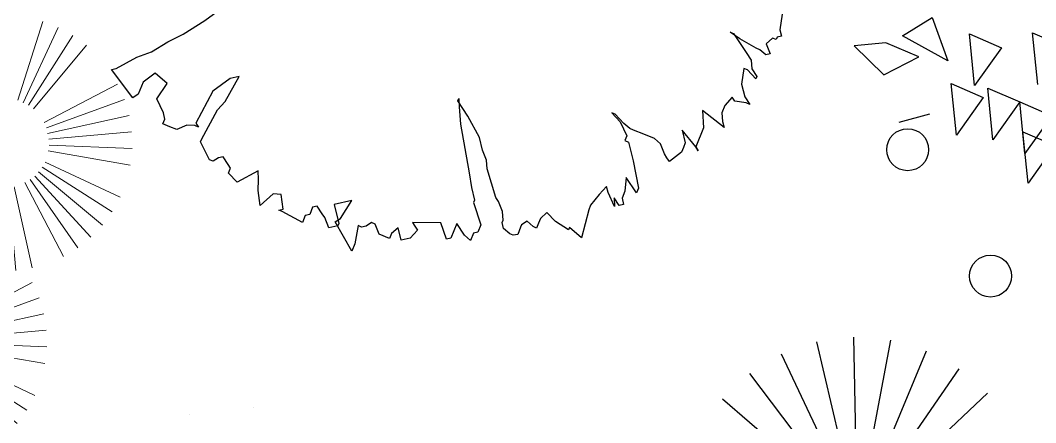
# Model space of a CAD drawing. Header units: millimetres. Extents: x 111 to 1506, y 14 to 566.
# Drawn here: x 239.419 to 241.748, y 187.792 to 188.714 of the extents above; entities that cross this region are included whole.
import ezdxf

# ---------------------------------------------------------------- set-up
doc = ezdxf.new("R2010")
doc.units = ezdxf.units.MM
for name, color, linetype, lineweight in [('ARBOLES', 78, 'Continuous', 5), ('G', 254, 'Continuous', 5), ('PALMERAS114', 114, 'Continuous', 5)]:
    doc.layers.add(name, color=color, linetype=linetype, lineweight=lineweight)
doc.layers.add('fer', color=8, linetype='Continuous')
doc.layers.add('FURN', color=253, linetype='Continuous')
doc.styles.add('ATTR', font='romans.shx', dxfattribs={"width": 0.8, "height": 2.52})

# ---------------------------------------------------------------- blocks, each defined once
blk = doc.blocks.new('E1E')
at = {"layer": 'ARBOLES', "ltscale": 0.2}
for p, q in [((95.7812, 56.9208), (95.7812, 56.9208)), ((95.6238, 56.8379), (95.6238, 56.8379))]:
    blk.add_line(p, q, dxfattribs=at)
blk = doc.blocks.new('tr')
at = {"layer": 'fer', "color": 97}
for p, q in [((1378.8422, 206.7174), (1378.8541, 206.7261)), ((1378.8422, 206.7174), (1378.8541, 206.7261)), ((1378.8541, 206.7261), (1378.86, 206.7174)), ((1378.8541, 206.7261), (1378.8541, 206.7261)), ((1378.8541, 206.7261), (1378.86, 206.7174)), ((1378.8541, 206.7261), (1378.8541, 206.7261)), ((1378.8065, 206.7087), (1378.8422, 206.7174)), ((1378.8065, 206.7087), (1378.8422, 206.7174)), ((1378.86, 206.7174), (1378.866, 206.7174)), ((1378.86, 206.7174), (1378.866, 206.7174)), ((1378.866, 206.7174), (1378.866, 206.7087)), ((1378.866, 206.7174), (1378.866, 206.7087)), ((1378.866, 206.7087), (1378.8838, 206.7001)), ((1378.866, 206.7087), (1378.8838, 206.7001)), ((1378.8838, 206.7001), (1378.9017, 206.7174)), ((1378.8838, 206.7001), (1378.9017, 206.7174)), ((1378.9017, 206.7174), (1378.9076, 206.7087)), ((1378.9017, 206.7174), (1378.9076, 206.7087)), ((1378.9076, 206.7087), (1378.9017, 206.6914)), ((1378.9076, 206.7087), (1378.9017, 206.6914)), ((1378.9493, 206.6914), (1378.9612, 206.7087)), ((1378.9493, 206.6914), (1378.9612, 206.7087)), ((1378.9671, 206.7087), (1378.9552, 206.6827)), ((1378.9671, 206.7087), (1378.9552, 206.6827)), ((1378.9612, 206.7087), (1378.9671, 206.7087)), ((1378.9612, 206.7087), (1378.9671, 206.7087)), ((1378.9909, 206.6827), (1379.0147, 206.7001)), ((1378.9909, 206.6827), (1379.0147, 206.7001)), ((1379.0147, 206.7001), (1379.0266, 206.7174)), ((1379.0147, 206.7001), (1379.0266, 206.7174)), ((1379.0266, 206.7174), (1379.0266, 206.7087)), ((1379.0266, 206.7174), (1379.0266, 206.7087)), ((1379.0266, 206.7087), (1379.0326, 206.6827)), ((1379.0266, 206.7087), (1379.0326, 206.6827)), ((1378.9017, 206.6827), (1378.8957, 206.6394)), ((1378.9017, 206.6827), (1378.8957, 206.6394)), ((1378.9017, 206.6914), (1378.9017, 206.6827)), ((1378.9017, 206.6914), (1378.9017, 206.6827)), ((1378.9195, 206.6654), (1378.9314, 206.6827)), ((1378.9195, 206.6654), (1378.9314, 206.6827)), ((1378.9314, 206.6827), (1378.9493, 206.6914)), ((1378.9314, 206.6827), (1378.9493, 206.6914)), ((1378.9552, 206.6741), (1378.9909, 206.6827)), ((1378.9552, 206.6827), (1378.9552, 206.6741)), ((1378.9552, 206.6741), (1378.9909, 206.6827)), ((1378.9552, 206.6827), (1378.9552, 206.6741)), ((1379.0326, 206.6827), (1379.0266, 206.6741)), ((1379.0326, 206.6827), (1379.0266, 206.6741)), ((1379.0981, 206.6827), (1379.0802, 206.6221)), ((1379.0981, 206.6827), (1379.0802, 206.6221)), ((1379.0862, 206.6741), (1379.0981, 206.6827)), ((1379.0862, 206.6741), (1379.0981, 206.6827)), ((1378.8898, 206.6221), (1378.9195, 206.6654)), ((1378.8898, 206.6221), (1378.9195, 206.6654)), ((1379.0266, 206.6741), (1379.0505, 206.6654)), ((1379.0266, 206.6741), (1379.0505, 206.6654)), ((1379.0505, 206.6654), (1379.0683, 206.6654)), ((1379.0505, 206.6654), (1379.0683, 206.6654)), ((1379.0683, 206.6654), (1379.0862, 206.6741)), ((1379.0683, 206.6654), (1379.0862, 206.6741)), ((1378.8957, 206.6394), (1378.8898, 206.6134)), ((1378.8957, 206.6394), (1378.8898, 206.6134)), ((1379.0802, 206.6221), (1379.1159, 206.6394)), ((1379.0802, 206.6221), (1379.1159, 206.6394)), ((1379.1159, 206.6394), (1379.1635, 206.6394)), ((1379.1159, 206.6394), (1379.1635, 206.6394)), ((1379.1635, 206.6394), (1379.1397, 206.5961)), ((1379.1635, 206.6394), (1379.1397, 206.5961)), ((1379.1695, 206.6481), (1379.1635, 206.6394)), ((1379.1635, 206.6394), (1379.1695, 206.6481)), ((1379.1695, 206.6481), (1379.1635, 206.6394)), ((1379.1635, 206.6394), (1379.1695, 206.6481)), ((1378.8898, 206.6134), (1378.8898, 206.6221)), ((1378.8898, 206.6134), (1378.8898, 206.6221)), ((1379.1397, 206.5961), (1379.1635, 206.6134)), ((1379.1397, 206.5961), (1379.1635, 206.6134)), ((1379.1635, 206.6134), (1379.1754, 206.6134)), ((1379.1635, 206.6134), (1379.1754, 206.6134)), ((1379.1754, 206.6134), (1379.1873, 206.6134)), ((1379.1754, 206.6134), (1379.1873, 206.6134)), ((1379.1873, 206.6134), (1379.2171, 206.5961)), ((1379.1873, 206.6134), (1379.2171, 206.5961)), ((1379.2111, 206.5874), (1379.2052, 206.5788)), ((1379.2111, 206.5874), (1379.2052, 206.5788)), ((1379.2171, 206.5961), (1379.2111, 206.5874)), ((1379.2171, 206.5961), (1379.2111, 206.5874)), ((1379.1873, 206.5614), (1379.1814, 206.5441)), ((1379.1873, 206.5614), (1379.1814, 206.5441)), ((1379.2052, 206.5788), (1379.1873, 206.5614)), ((1379.2052, 206.5788), (1379.1873, 206.5614)), ((1379.1814, 206.5441), (1379.1814, 206.5181)), ((1379.1814, 206.5441), (1379.1814, 206.5181)), ((1379.2468, 206.5181), (1379.3004, 206.5528)), ((1379.2468, 206.5181), (1379.3004, 206.5528)), ((1379.3123, 206.5528), (1379.2885, 206.5181)), ((1379.3123, 206.5528), (1379.2885, 206.5181)), ((1379.3004, 206.5528), (1379.3123, 206.5528)), ((1379.3004, 206.5528), (1379.3123, 206.5528)), ((1379.3123, 206.5528), (1379.3123, 206.5528)), ((1379.3123, 206.5528), (1379.3123, 206.5528)), ((1379.1814, 206.5181), (1379.1814, 206.4921)), ((1379.1814, 206.5181), (1379.1814, 206.4921)), ((1379.2111, 206.4921), (1379.2468, 206.5181)), ((1379.2111, 206.4921), (1379.2468, 206.5181)), ((1379.2468, 206.5181), (1379.2468, 206.5181)), ((1379.2468, 206.5181), (1379.2468, 206.5181)), ((1379.2885, 206.5181), (1379.3182, 206.5268)), ((1379.2885, 206.5181), (1379.3182, 206.5268)), ((1379.2885, 206.5181), (1379.2885, 206.5181)), ((1379.2885, 206.5181), (1379.2885, 206.5181)), ((1379.3182, 206.5268), (1379.3361, 206.5268)), ((1379.3182, 206.5268), (1379.3361, 206.5268)), ((1379.3361, 206.5268), (1379.348, 206.5354)), ((1379.3361, 206.5268), (1379.348, 206.5354)), ((1379.3599, 206.5181), (1379.3361, 206.4921)), ((1379.3599, 206.5181), (1379.3361, 206.4921)), ((1379.354, 206.5268), (1379.3421, 206.5094)), ((1379.354, 206.5268), (1379.3421, 206.5094)), ((1379.3421, 206.5094), (1379.3599, 206.5181)), ((1379.3421, 206.5094), (1379.3599, 206.5181)), ((1379.348, 206.5354), (1379.354, 206.5268)), ((1379.348, 206.5354), (1379.354, 206.5268)), ((1379.1814, 206.4921), (1379.1814, 206.4834)), ((1379.1814, 206.4921), (1379.1814, 206.4834)), ((1379.2111, 206.4834), (1379.2111, 206.4921)), ((1379.2111, 206.4834), (1379.2111, 206.4921)), ((1379.3361, 206.4921), (1379.3242, 206.4834)), ((1379.3361, 206.4921), (1379.3242, 206.4834)), ((1379.1754, 206.4574), (1379.1992, 206.4834)), ((1379.1814, 206.4834), (1379.1754, 206.4661)), ((1379.1754, 206.4574), (1379.1992, 206.4834)), ((1379.1814, 206.4834), (1379.1754, 206.4661)), ((1379.1992, 206.4834), (1379.2111, 206.4834)), ((1379.1992, 206.4834), (1379.2111, 206.4834)), ((1379.3242, 206.4834), (1379.348, 206.4748)), ((1379.3242, 206.4834), (1379.348, 206.4748)), ((1379.348, 206.4748), (1379.3778, 206.4661)), ((1379.348, 206.4748), (1379.3778, 206.4661)), ((1379.3897, 206.4661), (1379.4551, 206.4748)), ((1379.3897, 206.4661), (1379.4551, 206.4748)), ((1379.4551, 206.4748), (1379.4432, 206.4401)), ((1379.4551, 206.4748), (1379.4432, 206.4401)), ((1379.4551, 206.4748), (1379.4551, 206.4748)), ((1379.4551, 206.4748), (1379.4551, 206.4748)), ((1379.1754, 206.4661), (1379.1635, 206.4401)), ((1379.1754, 206.4661), (1379.1635, 206.4401)), ((1379.1635, 206.4314), (1379.1754, 206.4574)), ((1379.1635, 206.4314), (1379.1754, 206.4574)), ((1379.1754, 206.4661), (1379.1754, 206.4661)), ((1379.1754, 206.4661), (1379.1754, 206.4661)), ((1379.3778, 206.4661), (1379.3897, 206.4661)), ((1379.3778, 206.4661), (1379.3897, 206.4661)), ((1379.1635, 206.4401), (1379.1635, 206.4314)), ((1379.1635, 206.4401), (1379.1635, 206.4314)), ((1379.4492, 206.4401), (1379.4432, 206.4054)), ((1379.4432, 206.4401), (1379.4492, 206.4401)), ((1379.4492, 206.4401), (1379.4432, 206.4054)), ((1379.4432, 206.4401), (1379.4492, 206.4401)), ((1379.4432, 206.4054), (1379.4313, 206.3794)), ((1379.4432, 206.4054), (1379.4313, 206.3794)), ((1379.4432, 206.4054), (1379.4432, 206.4054)), ((1379.4432, 206.4054), (1379.4432, 206.4054)), ((1379.4313, 206.3794), (1379.4492, 206.3708)), ((1379.4313, 206.3794), (1379.4313, 206.3794)), ((1379.4313, 206.3794), (1379.4492, 206.3708)), ((1379.4313, 206.3794), (1379.4313, 206.3794)), ((1379.4492, 206.3708), (1379.4611, 206.3708)), ((1379.4492, 206.3708), (1379.4611, 206.3708)), ((1379.4611, 206.3708), (1379.473, 206.3708)), ((1379.4611, 206.3708), (1379.473, 206.3708)), ((1379.473, 206.3621), (1379.467, 206.3448)), ((1379.473, 206.3621), (1379.467, 206.3448)), ((1379.473, 206.3708), (1379.473, 206.3621)), ((1379.473, 206.3708), (1379.473, 206.3621)), ((1379.467, 206.3448), (1379.4789, 206.3361)), ((1379.467, 206.3448), (1379.467, 206.3448)), ((1379.467, 206.3448), (1379.4789, 206.3361)), ((1379.467, 206.3448), (1379.467, 206.3448)), ((1379.4789, 206.3361), (1379.4849, 206.3361)), ((1379.4789, 206.3361), (1379.4849, 206.3361)), ((1379.4849, 206.3361), (1379.5027, 206.3361)), ((1379.4849, 206.3361), (1379.5027, 206.3361)), ((1379.5027, 206.3361), (1379.5087, 206.3274)), ((1379.5027, 206.3361), (1379.5087, 206.3274)), ((1379.5087, 206.3274), (1379.5087, 206.3188)), ((1379.5087, 206.3274), (1379.5087, 206.3188)), ((1379.5087, 206.3188), (1379.5027, 206.3014)), ((1379.5087, 206.3188), (1379.5027, 206.3014)), ((1379.467, 206.2841), (1379.4492, 206.2668)), ((1379.467, 206.2841), (1379.4492, 206.2668)), ((1379.4849, 206.2928), (1379.467, 206.2841)), ((1379.4849, 206.2928), (1379.467, 206.2841)), ((1379.4908, 206.2928), (1379.4849, 206.2928)), ((1379.4908, 206.2928), (1379.4849, 206.2928)), ((1379.5027, 206.3014), (1379.4908, 206.2928)), ((1379.5027, 206.3014), (1379.4908, 206.2928)), ((1379.4432, 206.2581), (1379.3897, 206.2148)), ((1379.4432, 206.2581), (1379.3897, 206.2148)), ((1379.4492, 206.2668), (1379.4432, 206.2581)), ((1379.4492, 206.2668), (1379.4432, 206.2581)), ((1379.473, 206.2148), (1379.5146, 206.2495)), ((1379.473, 206.2148), (1379.5146, 206.2495)), ((1379.5146, 206.2495), (1379.5325, 206.2495)), ((1379.5146, 206.2495), (1379.5325, 206.2495)), ((1379.5325, 206.2495), (1379.5384, 206.2408)), ((1379.5325, 206.2495), (1379.5384, 206.2408)), ((1379.5384, 206.2408), (1379.5563, 206.2408)), ((1379.5384, 206.2408), (1379.5563, 206.2408)), ((1379.5563, 206.2408), (1379.5503, 206.2235)), ((1379.5563, 206.2408), (1379.5503, 206.2235)), ((1379.3897, 206.2148), (1379.3718, 206.2061)), ((1379.3897, 206.2148), (1379.3718, 206.2061)), ((1379.4432, 206.1975), (1379.467, 206.2148)), ((1379.4432, 206.1975), (1379.467, 206.2148)), ((1379.467, 206.2148), (1379.473, 206.2148)), ((1379.467, 206.2148), (1379.473, 206.2148)), ((1379.5503, 206.2235), (1379.5325, 206.1975)), ((1379.5503, 206.2235), (1379.5325, 206.1975)), ((1379.354, 206.1888), (1379.3302, 206.1715)), ((1379.354, 206.1888), (1379.3302, 206.1715)), ((1379.3718, 206.2061), (1379.354, 206.1888)), ((1379.3718, 206.2061), (1379.354, 206.1888)), ((1379.4135, 206.1801), (1379.4432, 206.1975)), ((1379.4135, 206.1801), (1379.4432, 206.1975)), ((1379.5325, 206.1975), (1379.5503, 206.1975)), ((1379.5325, 206.1975), (1379.5503, 206.1975)), ((1379.5741, 206.1888), (1379.5444, 206.1628)), ((1379.5741, 206.1888), (1379.5444, 206.1628)), ((1379.5503, 206.1975), (1379.5682, 206.1975)), ((1379.5503, 206.1975), (1379.5682, 206.1975)), ((1379.5682, 206.1975), (1379.5741, 206.1888)), ((1379.5682, 206.1975), (1379.5741, 206.1888)), ((1379.3302, 206.1715), (1379.2944, 206.1281)), ((1379.3302, 206.1715), (1379.2944, 206.1281)), ((1379.3182, 206.1195), (1379.4135, 206.1801)), ((1379.3182, 206.1195), (1379.4135, 206.1801)), ((1379.5444, 206.1628), (1379.5682, 206.1021)), ((1379.5444, 206.1628), (1379.5682, 206.1021)), ((1379.2944, 206.1281), (1379.2706, 206.0935)), ((1379.2944, 206.1281), (1379.2706, 206.0935)), ((1379.2825, 206.1021), (1379.3182, 206.1195)), ((1379.2825, 206.1021), (1379.3182, 206.1195)), ((1379.5741, 206.1108), (1379.5801, 206.1195)), ((1379.5741, 206.1108), (1379.5801, 206.1195)), ((1379.5801, 206.1195), (1379.6039, 206.1108)), ((1379.5801, 206.1195), (1379.6039, 206.1108)), ((1379.2647, 206.0935), (1379.2825, 206.1021)), ((1379.2647, 206.0935), (1379.2825, 206.1021)), ((1379.2706, 206.0935), (1379.2647, 206.0935)), ((1379.2706, 206.0935), (1379.2647, 206.0935)), ((1379.5682, 206.1021), (1379.5741, 206.1108)), ((1379.5682, 206.1021), (1379.5741, 206.1108)), ((1379.6158, 206.0935), (1379.592, 206.0761)), ((1379.6158, 206.0935), (1379.592, 206.0761)), ((1379.6039, 206.1108), (1379.6158, 206.0935)), ((1379.6039, 206.1108), (1379.6158, 206.0935)), ((1379.592, 206.0761), (1379.6099, 206.0675)), ((1379.592, 206.0761), (1379.6099, 206.0675)), ((1379.6099, 206.0675), (1379.6218, 206.0675)), ((1379.6099, 206.0675), (1379.6218, 206.0675)), ((1379.6218, 206.0675), (1379.6218, 206.0415)), ((1379.6218, 206.0675), (1379.6218, 206.0415)), ((1379.6218, 206.0415), (1379.6039, 206.0241)), ((1379.6218, 206.0415), (1379.6039, 206.0241)), ((1379.6039, 206.0241), (1379.6039, 206.0155)), ((1379.6039, 206.0241), (1379.6039, 206.0155)), ((1379.6039, 206.0155), (1379.6158, 206.0068)), ((1379.6039, 206.0155), (1379.6158, 206.0068)), ((1379.6158, 206.0068), (1379.6218, 205.9981)), ((1379.6158, 206.0068), (1379.6218, 205.9981)), ((1379.6218, 205.9895), (1379.6634, 205.9981)), ((1379.6218, 205.9981), (1379.6218, 205.9895)), ((1379.6218, 205.9895), (1379.6634, 205.9981)), ((1379.6218, 205.9981), (1379.6218, 205.9895)), ((1379.6813, 205.9981), (1379.6337, 205.9375)), ((1379.6813, 205.9981), (1379.6337, 205.9375)), ((1379.6634, 205.9981), (1379.6813, 205.9981)), ((1379.6634, 205.9981), (1379.6813, 205.9981)), ((1379.5741, 205.9548), (1379.598, 205.9202)), ((1379.6218, 205.9462), (1379.5741, 205.9548)), ((1379.5741, 205.9548), (1379.598, 205.9202)), ((1379.6218, 205.9462), (1379.5741, 205.9548)), ((1379.598, 205.9202), (1379.6337, 205.9462)), ((1379.598, 205.9202), (1379.6337, 205.9462)), ((1379.6337, 205.9375), (1379.6218, 205.9462)), ((1379.6337, 205.9375), (1379.6218, 205.9462)), ((1379.6337, 205.9462), (1379.6396, 205.9462)), ((1379.6337, 205.9462), (1379.6396, 205.9462)), ((1379.6396, 205.9462), (1379.6515, 205.9288)), ((1379.6396, 205.9462), (1379.6515, 205.9288)), ((1379.6337, 205.9115), (1379.6277, 205.9028)), ((1379.6337, 205.9115), (1379.6277, 205.9028)), ((1379.6515, 205.9288), (1379.6337, 205.9115)), ((1379.6515, 205.9288), (1379.6337, 205.9115)), ((1379.6337, 205.9115), (1379.6337, 205.9115)), ((1379.6337, 205.9115), (1379.6337, 205.9115)), ((1379.6277, 205.9028), (1379.6158, 205.8855)), ((1379.6277, 205.9028), (1379.6158, 205.8855)), ((1379.6158, 205.8855), (1379.6218, 205.8768)), ((1379.6158, 205.8855), (1379.6218, 205.8768)), ((1379.6218, 205.8768), (1379.6396, 205.8768)), ((1379.6218, 205.8768), (1379.6396, 205.8768)), ((1379.6396, 205.8768), (1379.6456, 205.8682)), ((1379.6396, 205.8768), (1379.6456, 205.8682)), ((1379.6456, 205.8682), (1379.6634, 205.8682)), ((1379.6456, 205.8682), (1379.6456, 205.8682)), ((1379.6456, 205.8682), (1379.6634, 205.8682)), ((1379.6456, 205.8682), (1379.6456, 205.8682)), ((1379.6634, 205.8682), (1379.6575, 205.8162)), ((1379.6634, 205.8682), (1379.6575, 205.8162)), ((1379.6515, 205.8162), (1379.6218, 205.7988)), ((1379.6515, 205.8162), (1379.6218, 205.7988)), ((1379.6575, 205.8075), (1379.6515, 205.8162)), ((1379.6575, 205.8075), (1379.6515, 205.8162)), ((1379.6575, 205.8162), (1379.6575, 205.8075)), ((1379.6575, 205.8162), (1379.6575, 205.8075)), ((1379.6218, 205.7988), (1379.6277, 205.7815)), ((1379.6218, 205.7988), (1379.6277, 205.7815)), ((1379.6277, 205.7815), (1379.6634, 205.7642)), ((1379.6277, 205.7815), (1379.6634, 205.7642)), ((1379.6337, 205.7468), (1379.6099, 205.7382)), ((1379.6337, 205.7468), (1379.6099, 205.7382)), ((1379.6634, 205.7642), (1379.6337, 205.7468)), ((1379.6634, 205.7642), (1379.6337, 205.7468)), ((1379.6634, 205.7642), (1379.6634, 205.7642)), ((1379.6634, 205.7642), (1379.6634, 205.7642)), ((1379.6099, 205.7382), (1379.592, 205.7295)), ((1379.6099, 205.7382), (1379.592, 205.7295)), ((1379.592, 205.7295), (1379.6337, 205.6948)), ((1379.592, 205.7295), (1379.6337, 205.6948)), ((1379.6337, 205.6948), (1379.6218, 205.6688)), ((1379.6337, 205.6948), (1379.6218, 205.6688)), ((1379.6337, 205.6948), (1379.6337, 205.6948)), ((1379.6337, 205.6948), (1379.6337, 205.6948)), ((1379.6039, 205.6602), (1379.592, 205.6429)), ((1379.6039, 205.6602), (1379.592, 205.6429)), ((1379.6099, 205.6688), (1379.6039, 205.6602)), ((1379.6099, 205.6688), (1379.6039, 205.6602)), ((1379.6158, 205.6688), (1379.6099, 205.6688)), ((1379.6158, 205.6688), (1379.6099, 205.6688)), ((1379.6218, 205.6688), (1379.6158, 205.6688)), ((1379.6218, 205.6688), (1379.6158, 205.6688)), ((1379.592, 205.6429), (1379.598, 205.6342)), ((1379.592, 205.6429), (1379.598, 205.6342)), ((1379.598, 205.6342), (1379.6099, 205.6255)), ((1379.598, 205.6342), (1379.6099, 205.6255)), ((1379.4075, 205.6082), (1379.4194, 205.5909)), ((1379.473, 205.5995), (1379.4075, 205.6082)), ((1379.4075, 205.6082), (1379.4194, 205.5909)), ((1379.473, 205.5995), (1379.4075, 205.6082)), ((1379.6099, 205.6169), (1379.5801, 205.5822)), ((1379.6099, 205.6169), (1379.5801, 205.5822)), ((1379.6099, 205.6255), (1379.6099, 205.6169)), ((1379.6099, 205.6255), (1379.6099, 205.6169)), ((1379.4194, 205.5909), (1379.4611, 205.5649)), ((1379.4194, 205.5909), (1379.4611, 205.5649)), ((1379.4968, 205.5909), (1379.473, 205.5995)), ((1379.4968, 205.5909), (1379.473, 205.5995)), ((1379.5741, 205.5822), (1379.4968, 205.5909)), ((1379.5741, 205.5822), (1379.4968, 205.5909)), ((1379.5801, 205.5822), (1379.5741, 205.5822)), ((1379.5801, 205.5822), (1379.5741, 205.5822)), ((1379.4611, 205.5649), (1379.5444, 205.5562)), ((1379.4611, 205.5649), (1379.5444, 205.5562)), ((1379.5444, 205.5562), (1379.5503, 205.5649)), ((1379.5444, 205.5562), (1379.5503, 205.5649)), ((1379.5503, 205.5649), (1379.5503, 205.5562)), ((1379.5503, 205.5649), (1379.5503, 205.5562)), ((1379.5503, 205.5562), (1379.5563, 205.5389)), ((1379.5503, 205.5562), (1379.5563, 205.5389)), ((1379.5563, 205.5389), (1379.5741, 205.5215)), ((1379.5563, 205.5389), (1379.5741, 205.5215)), ((1379.3182, 205.4869), (1379.2766, 205.5129)), ((1379.3182, 205.4869), (1379.2766, 205.5129)), ((1379.5741, 205.5215), (1379.5741, 205.5042)), ((1379.5741, 205.5215), (1379.5741, 205.5042)), ((1379.5741, 205.5042), (1379.5741, 205.4869)), ((1379.5741, 205.5042), (1379.5741, 205.4869)), ((1379.3659, 205.4522), (1379.3182, 205.4869)), ((1379.3659, 205.4522), (1379.3182, 205.4869)), ((1379.5503, 205.4782), (1379.5265, 205.4522)), ((1379.5503, 205.4782), (1379.5265, 205.4522)), ((1379.5622, 205.4869), (1379.5503, 205.4782)), ((1379.5622, 205.4869), (1379.5503, 205.4782)), ((1379.5503, 205.4782), (1379.5503, 205.4782)), ((1379.5503, 205.4782), (1379.5503, 205.4782)), ((1379.5741, 205.4869), (1379.5622, 205.4869)), ((1379.5741, 205.4869), (1379.5622, 205.4869)), ((1379.3956, 205.4262), (1379.3659, 205.4522)), ((1379.3956, 205.4262), (1379.3659, 205.4522)), ((1379.4849, 205.4609), (1379.473, 205.4262)), ((1379.4849, 205.4609), (1379.473, 205.4262)), ((1379.5265, 205.4522), (1379.4849, 205.4609)), ((1379.5265, 205.4522), (1379.4849, 205.4609)), ((1379.4313, 205.4002), (1379.3956, 205.4262)), ((1379.4313, 205.4002), (1379.3956, 205.4262)), ((1379.473, 205.4262), (1379.5027, 205.4089)), ((1379.473, 205.4262), (1379.5027, 205.4089)), ((1379.4551, 205.3742), (1379.4313, 205.4002)), ((1379.4551, 205.3742), (1379.4313, 205.4002)), ((1379.5027, 205.4089), (1379.5325, 205.4089)), ((1379.5027, 205.4089), (1379.5325, 205.4089)), ((1379.5444, 205.4002), (1379.5027, 205.3309)), ((1379.5444, 205.4002), (1379.5027, 205.3309)), ((1379.5325, 205.4089), (1379.5444, 205.4002)), ((1379.5325, 205.4089), (1379.5444, 205.4002)), ((1379.4968, 205.3396), (1379.4551, 205.3742)), ((1379.4968, 205.3396), (1379.4551, 205.3742)), ((1379.5027, 205.3309), (1379.4968, 205.3396)), ((1379.5027, 205.3309), (1379.4968, 205.3396))]:
    blk.add_line(p, q, dxfattribs=at)
blk = doc.blocks.new('EVG7')
for p, q in [((-3.91, 19.67), (-9.01, 58.4)), ((1.55, 19.67), (6.65, 58.4)), ((-9.21, 18.3), (-24.14, 54.35)), ((-6.59, 19.1), (-16.71, 56.87)), ((4.23, 19.1), (14.35, 56.87)), ((6.85, 18.3), (21.78, 54.35)), ((-11.62, 16.99), (-31.18, 50.87)), ((9.26, 16.99), (28.82, 50.87)), ((-13.82, 15.38), (-37.7, 46.51)), ((-16, 13.74), (-43.6, 41.34)), ((-17.84, 11.7), (-48.78, 35.44)), ((15.48, 11.7), (46.42, 35.44)), ((17.04, 9.43), (50.78, 28.91)), ((-20.59, 6.96), (-56.61, 21.87)), ((18.24, 6.96), (54.25, 21.87)), ((-21.61, 4.39), (-59.13, 14.44)), ((19.8, 1.68), (58.31, 6.74)), ((-22.19, -1.09), (-61.18, -1.09)), ((-22.16, -3.85), (-60.66, -8.92)), ((19.8, -3.85), (58.31, -8.92)), ((19.83, -1.09), (58.82, -1.09)), ((-20.59, -9.13), (-56.61, -24.05)), ((19.25, -6.56), (56.78, -16.62)), ((-19.4, -11.61), (-53.14, -31.09)), ((-17.84, -13.87), (-48.78, -37.61)), ((15.48, -13.87), (46.42, -37.61)), ((-13.82, -17.56), (-37.7, -48.69)), ((11.46, -17.56), (35.35, -48.69)), ((13.64, -15.91), (41.25, -43.51)), ((-11.62, -19.17), (-31.18, -53.05)), ((-9.21, -20.47), (-24.14, -56.52)), ((-6.59, -21.27), (-16.71, -59.04)), ((-3.91, -21.84), (-9.01, -60.57)), ((-1.18, -22.12), (-1.18, -61.09)), ((4.23, -21.27), (14.35, -59.04)), ((6.85, -20.47), (21.78, -56.52)), ((9.26, -19.17), (28.82, -53.05))]:
    blk.add_line(p, q)
at = {"style": 'ATTR', "width": 0.8, "flags": 9}
blk.add_attdef('ESTCODE', (0, 0), '', height=0.7, dxfattribs=at)
blk = doc.blocks.new('PLANT')
for p, q in [((0.8653, -0.335), (0.867, -0.255)), ((0.867, -0.255), (0.9704, -0.2796)), ((0.8046, -0.3673), (0.8064, -0.2873)), ((0.8064, -0.2873), (0.9098, -0.3119)), ((0.9704, -0.2796), (0.8653, -0.335)), ((0.647, -0.3996), (0.6488, -0.3196)), ((0.9098, -0.3119), (0.8046, -0.3673)), ((0.7522, -0.3442), (0.647, -0.3996)), ((0.8029, -0.4474), (0.8046, -0.3673)), ((0.8046, -0.3673), (0.908, -0.3919)), ((0.908, -0.3919), (0.8029, -0.4474)), ((0.7036, -0.5329), (0.7054, -0.4529)), ((0.7054, -0.4529), (0.8088, -0.4775)), ((0.8248, -0.5289), (0.8266, -0.4488)), ((0.8266, -0.4488), (0.93, -0.4734)), ((0.8088, -0.4775), (0.7036, -0.5329)), ((0.93, -0.4734), (0.8248, -0.5289)), ((0.7006, -0.6264), (0.7796, -0.5553)), ((0.7796, -0.5553), (0.7654, -0.6734)), ((0.9083, -0.5488), (0.9528, -0.6063)), ((0.7654, -0.6734), (0.7006, -0.6264)), ((0.796, -0.6208), (0.7946, -0.7033)), ((0.8643, -0.6798), (0.796, -0.6208)), ((0.8281, -0.7679), (0.8643, -0.6798)), ((0.7946, -0.7033), (0.8281, -0.7679))]:
    blk.add_line(p, q)
for centre in [(1.1997, -0.2795), (1.0028, -0.5645)]:
    blk.add_circle(centre, 0.0481)
blk = doc.blocks.new('abri')
at = {"layer": 'FURN'}
for p, q in [((1540.4498, 14.6367), (1540.1932, 14.7544)), ((1540.4352, 14.5936), (1540.1598, 14.6554)), ((1540.4299, 14.5484), (1540.1477, 14.5515)), ((1540.4342, 14.503), (1540.1575, 14.4475)), ((1540.4478, 14.4596), (1540.1887, 14.3477)), ((1540.4701, 14.4199), (1540.2399, 14.2566)), ((1540.5002, 14.3857), (1540.309, 14.1781)), ((1540.5367, 14.3585), (1540.3928, 14.1157)), ((1540.5781, 14.3396), (1540.4879, 14.0722))]:
    blk.add_line(p, q, dxfattribs=at)

msp = doc.modelspace()

# ---------------------------------------------------------------- hatches: boundary and pattern name
at = {"layer": 'G', "lineweight": 100, "ltscale": 1000}
h = msp.add_hatch(dxfattribs=at)
h.set_pattern_fill('AR-HBONE', color=256, scale=0.046, angle=-22.08523, style=0)
h.set_pattern_definition([(22.914772, (777.23143, 1670.63463), (0.097837146, 0.241122153), [0.552, -0.184]), (112.914772, (777.40091, 1670.70627), (0.097837146, 0.241122153), [0.552, -0.184])])
edge = h.paths.add_edge_path()
edge.add_line((221.74739, 201.07699), (222.24177, 203.56684))
edge.add_line((222.24177, 203.56684), (283.25265, 176.18215))
edge.add_line((283.25265, 176.18215), (282.61554, 174.27589))
edge.add_line((282.61554, 174.27589), (222.04443, 201.46319))

# ---------------------------------------------------------------- block references
at = {"lineweight": 100, "rotation": 247.9147716791316}
msp.add_blockref('tr', (568.03669, 1544.08576), dxfattribs=at)
at = {"lineweight": 100, "xscale": 0.8182511777390739, "yscale": 0.8182511777390739, "zscale": 0.8182511777390739, "rotation": 247.9147716791316}
msp.add_blockref('abri', (704.29226, 1360.19267), dxfattribs=at)
at = {"layer": 'ARBOLES', "color": 0, "xscale": 0.8310831642732954, "yscale": 0.8310831642732954, "zscale": 0.8310831642732954, "rotation": 157.9147716791316}
msp.add_blockref('E1E', (331.35503, 201.71683), dxfattribs=at)
at = {"layer": 'FURN', "rotation": 247.9147716791316}
msp.add_blockref('PLANT', (242.35489, 189.13491), dxfattribs=at)
at = {"layer": 'PALMERAS114', "extrusion": (0, 0, -1), "xscale": -0.004880888891868356, "yscale": 0.004880888891718753, "zscale": -0.004880888891868356, "rotation": 294.9205878507973}
for p in [(-239.38049, 188.44015), (-239.18474, 187.98556)]:
    msp.add_blockref('EVG7', p, dxfattribs=at)

doc.saveas('drawing.dxf')
